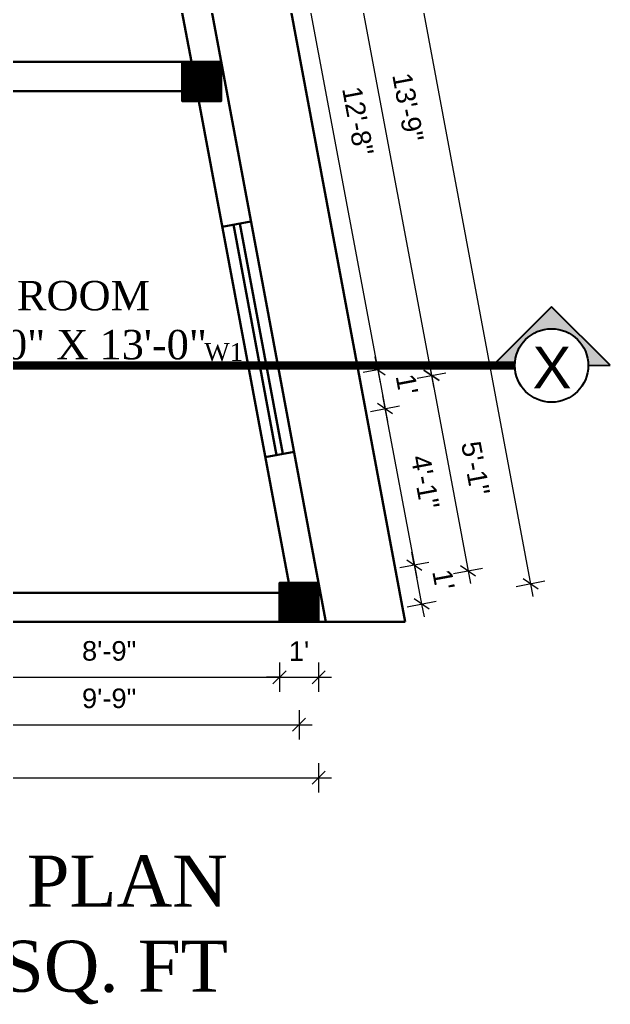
# Model space of a CAD drawing. Header units: inches. Extents: x 45643 to 70559, y -8725 to 1713.
# Drawn here: x 59319.5 to 59501, y -3927.2 to -3624.8 of the extents above; entities that cross this region are included whole.
import ezdxf

# ---------------------------------------------------------------- set-up
doc = ezdxf.new("R2010")
doc.units = ezdxf.units.IN
doc.header["$MEASUREMENT"] = 0
doc.linetypes.add('ACAD_ISO10W100', pattern=[18.5, 12, -3, 0.5, -3])
for name, color, linetype, lineweight in [('A_Title Text', 105, 'Continuous', 60), ('ELEVATION', 6, 'Continuous', 30), ('hatch', 30, 'Continuous', 5), ('Text', 7, 'Continuous', 9)]:
    doc.layers.add(name, color=color, linetype=linetype, lineweight=lineweight)
doc.layers.add('AG-DIAGRAM', color=7, linetype='Continuous', true_color=0xfecc66)
doc.layers.add('DIM', color=5, linetype='Continuous')
doc.styles.add('Arial', font='arial.ttf')
doc.styles.get("Standard").update_dxf_attribs({"font": 'times.ttf'})
doc.styles.add('text-arial', font='arial.ttf', dxfattribs={"width": 0.95})
doc.dimstyles.new('Sudeep', dxfattribs={"dimtxt": 6, "dimasz": 4, "dimexe": 4.5, "dimexo": 4.5, "dimgap": 5, "dimtad": 1, "dimdec": 0, "dimlunit": 4, "dimtxsty": 'Arial', "dimblk": 'OBLIQUE', "dimcen": 250, "dimdle": 4, "dimclrd": 86, "dimclre": 5, "dimclrt": 1, "dimadec": 0, "dimazin": 0, "dimtfac": 1, "dimtdec": 0, "dimtix": 1, "dimtmove": 1, "dimatfit": 3, "dimldrblk": 'OBLIQUE', "dimfxl": 4.5, "dimfxlon": 1, "dimfrac": 2, "dimlwd": 15, "dimlwe": 13, "dimarcsym": 0})

# ---------------------------------------------------------------- blocks, each defined once
blk = doc.blocks.new('SECTION-TAG')
at = {"layer": 'hatch'}
h = blk.add_hatch(color=256, dxfattribs=at)
h.dxf.hatch_style = 1
h.paths.add_polyline_path([(0.2203, 0), (0.3522, 0), (0, 0.3522), (-0.3522, 0), (-0.2203, 0, -1)])
at = {"layer": 'AG-DIAGRAM'}
for p, q in [((0, 0.3522), (-0.3522, 0)), ((0.3522, 0), (0, 0.3522)), ((-0.3522, 0), (-0.2203, 0)), ((0.2203, 0), (0.3522, 0))]:
    blk.add_line(p, q, dxfattribs=at)
blk.add_circle((0, 0), 0.2203, dxfattribs=at)
blk = doc.blocks.new('_Oblique')
at = {"color": 0, "linetype": 'ByBlock', "lineweight": -2}
blk.add_line((-0.5, -0.5), (0.5, 0.5), dxfattribs=at)
blk = doc.blocks.new('*D985')
at = {"layer": 'A_Title Text', "color": 5, "lineweight": 13, "transparency": 16777216}
for p, q in [((59294.62, -3822.24), (59294.62, -3831.24)), ((59399.33, -3822.24), (59399.33, -3831.24))]:
    blk.add_line(p, q, dxfattribs=at)
at = {"layer": 'A_Title Text', "color": 86, "lineweight": 15, "transparency": 16777216}
blk.add_line((59290.62, -3826.74), (59403.33, -3826.74), dxfattribs=at)
at = {"layer": 'Defpoints', "color": 0, "transparency": 16777216}
for p in [(59294.62, -3809.77), (59399.33, -3809.77), (59399.33, -3826.74)]:
    blk.add_point(p, dxfattribs=at)
at = {"layer": 'A_Title Text', "color": 86, "lineweight": 15, "transparency": 16777216, "xscale": 4, "yscale": 4, "zscale": 4, "rotation": 180}
blk.add_blockref('_Oblique', (59294.62, -3826.74), dxfattribs=at)
at = {"layer": 'A_Title Text', "color": 86, "lineweight": 15, "transparency": 16777216, "xscale": 4, "yscale": 4, "zscale": 4}
blk.add_blockref('_Oblique', (59399.33, -3826.74), dxfattribs=at)
at = {"layer": 'A_Title Text', "color": 1, "transparency": 16777216, "insert": (59346.97, -3818.68), "char_height": 6, "attachment_point": 5, "style": 'Arial'}
blk.add_mtext('8\'-9"', dxfattribs=at)
blk = doc.blocks.new('*D986')
at = {"layer": 'A_Title Text', "color": 5, "lineweight": 13, "transparency": 16777216}
for p, q in [((59399.33, -3822.24), (59399.33, -3831.24)), ((59411.33, -3822.24), (59411.33, -3831.24))]:
    blk.add_line(p, q, dxfattribs=at)
at = {"layer": 'A_Title Text', "color": 86, "lineweight": 15, "transparency": 16777216}
for p, q in [((59399.33, -3826.74), (59395.33, -3826.74)), ((59399.33, -3826.74), (59411.33, -3826.74)), ((59411.33, -3826.74), (59415.33, -3826.74))]:
    blk.add_line(p, q, dxfattribs=at)
at = {"layer": 'Defpoints', "color": 0, "transparency": 16777216}
for p in [(59399.33, -3809.77), (59411.33, -3809.77), (59411.33, -3826.74)]:
    blk.add_point(p, dxfattribs=at)
at = {"layer": 'A_Title Text', "color": 86, "lineweight": 15, "transparency": 16777216, "xscale": 4, "yscale": 4, "zscale": 4}
blk.add_blockref('_Oblique', (59399.33, -3826.74), dxfattribs=at)
at = {"layer": 'A_Title Text', "color": 86, "lineweight": 15, "transparency": 16777216, "xscale": 4, "yscale": 4, "zscale": 4, "rotation": 180}
blk.add_blockref('_Oblique', (59411.33, -3826.74), dxfattribs=at)
at = {"layer": 'A_Title Text', "color": 1, "transparency": 16777216, "insert": (59405.33, -3818.73), "char_height": 6, "attachment_point": 5, "style": 'Arial'}
blk.add_mtext("1'", dxfattribs=at)
blk = doc.blocks.new('*D987')
at = {"layer": 'A_Title Text', "color": 5, "lineweight": 13, "transparency": 16777216}
for p, q in [((59288.62, -3836.82), (59288.62, -3845.82)), ((59405.33, -3836.82), (59405.33, -3845.82))]:
    blk.add_line(p, q, dxfattribs=at)
at = {"layer": 'A_Title Text', "color": 86, "lineweight": 15, "transparency": 16777216}
blk.add_line((59284.62, -3841.32), (59409.33, -3841.32), dxfattribs=at)
at = {"layer": 'Defpoints', "color": 0, "transparency": 16777216}
for p in [(59288.62, -3743.77), (59405.33, -3803.77), (59405.33, -3841.32)]:
    blk.add_point(p, dxfattribs=at)
at = {"layer": 'A_Title Text', "color": 86, "lineweight": 15, "transparency": 16777216, "xscale": 4, "yscale": 4, "zscale": 4, "rotation": 180}
blk.add_blockref('_Oblique', (59288.62, -3841.32), dxfattribs=at)
at = {"layer": 'A_Title Text', "color": 86, "lineweight": 15, "transparency": 16777216, "xscale": 4, "yscale": 4, "zscale": 4}
blk.add_blockref('_Oblique', (59405.33, -3841.32), dxfattribs=at)
at = {"layer": 'A_Title Text', "color": 1, "transparency": 16777216, "insert": (59346.97, -3833.25), "char_height": 6, "attachment_point": 5, "style": 'Arial'}
blk.add_mtext('9\'-9"', dxfattribs=at)
blk = doc.blocks.new('*D960')
at = {"layer": 'A_Title Text', "color": 5, "lineweight": 13, "transparency": 16777216}
for p, q in [((59118.81, -3853.12), (59118.81, -3862.12)), ((59411.33, -3853.12), (59411.33, -3862.12))]:
    blk.add_line(p, q, dxfattribs=at)
at = {"layer": 'A_Title Text', "color": 86, "lineweight": 15, "transparency": 16777216}
blk.add_line((59114.81, -3857.62), (59415.33, -3857.62), dxfattribs=at)
at = {"layer": 'Defpoints', "color": 0, "transparency": 16777216}
for p in [(59118.81, -3749.77), (59411.33, -3809.77), (59411.33, -3857.62)]:
    blk.add_point(p, dxfattribs=at)
at = {"layer": 'A_Title Text', "color": 86, "lineweight": 15, "transparency": 16777216, "xscale": 4, "yscale": 4, "zscale": 4, "rotation": 180}
blk.add_blockref('_Oblique', (59118.81, -3857.62), dxfattribs=at)
at = {"layer": 'A_Title Text', "color": 86, "lineweight": 15, "transparency": 16777216, "xscale": 4, "yscale": 4, "zscale": 4}
blk.add_blockref('_Oblique', (59411.33, -3857.62), dxfattribs=at)
at = {"layer": 'A_Title Text', "color": 1, "transparency": 16777216, "insert": (59265.07, -3849.55), "char_height": 6, "attachment_point": 5, "style": 'Arial'}
blk.add_mtext('24\'-5"', dxfattribs=at)
blk = doc.blocks.new('*D949')
at = {"layer": 'A_Title Text', "color": 86, "lineweight": 15, "transparency": 16777216}
blk.add_line((59400.72, -3578.61), (59430.25, -3736.18), dxfattribs=at)
at = {"layer": 'A_Title Text', "color": 5, "lineweight": 13, "transparency": 16777216}
for p, q in [((59397.03, -3583.37), (59405.88, -3581.72)), ((59425.09, -3733.08), (59433.94, -3731.42))]:
    blk.add_line(p, q, dxfattribs=at)
at = {"layer": 'Defpoints', "color": 0, "transparency": 16777216}
for p in [(59372.11, -3588.05), (59429.52, -3732.25), (59400.11, -3737.77)]:
    blk.add_point(p, dxfattribs=at)
at = {"layer": 'A_Title Text', "color": 86, "lineweight": 15, "transparency": 16777216, "xscale": 4, "yscale": 4, "zscale": 4}
for p, rotation in [((59401.45, -3582.55), 100.6171471810433), ((59429.52, -3732.25), 280.6171471810433)]:
    blk.add_blockref('_Oblique', p, dxfattribs=dict(at, rotation=rotation))
at = {"layer": 'A_Title Text', "color": 1, "transparency": 16777216, "insert": (59423.41, -3655.91), "char_height": 6, "attachment_point": 5, "rotation": 280.6171, "style": 'Arial'}
blk.add_mtext('12\'-8"', dxfattribs=at)
blk = doc.blocks.new('*D950')
at = {"layer": 'A_Title Text', "color": 86, "lineweight": 15, "transparency": 16777216}
for p, q in [((59429.52, -3732.25), (59428.78, -3728.32)), ((59429.52, -3732.25), (59431.77, -3744.25)), ((59431.77, -3744.25), (59432.5, -3748.18))]:
    blk.add_line(p, q, dxfattribs=at)
at = {"layer": 'A_Title Text', "color": 5, "lineweight": 13, "transparency": 16777216}
for p, q in [((59425.09, -3733.08), (59433.94, -3731.42)), ((59427.34, -3745.08), (59436.19, -3743.42))]:
    blk.add_line(p, q, dxfattribs=at)
at = {"layer": 'Defpoints', "color": 0, "transparency": 16777216}
for p in [(59400.11, -3737.77), (59431.77, -3744.25), (59402.36, -3749.77)]:
    blk.add_point(p, dxfattribs=at)
at = {"layer": 'A_Title Text', "color": 86, "lineweight": 15, "transparency": 16777216, "xscale": 4, "yscale": 4, "zscale": 4}
for p, rotation in [((59429.52, -3732.25), 280.6171471810433), ((59431.77, -3744.25), 100.6171471810433)]:
    blk.add_blockref('_Oblique', p, dxfattribs=dict(at, rotation=rotation))
at = {"layer": 'A_Title Text', "color": 1, "transparency": 16777216, "insert": (59438.52, -3736.78), "char_height": 6, "attachment_point": 5, "rotation": 280.6171, "style": 'Arial'}
blk.add_mtext("1'", dxfattribs=at)
blk = doc.blocks.new('*D951')
at = {"layer": 'A_Title Text', "color": 86, "lineweight": 15, "transparency": 16777216}
blk.add_line((59431.03, -3740.32), (59441.5, -3796.18), dxfattribs=at)
at = {"layer": 'A_Title Text', "color": 5, "lineweight": 13, "transparency": 16777216}
for p, q in [((59427.34, -3745.08), (59436.19, -3743.42)), ((59436.34, -3793.08), (59445.19, -3791.42))]:
    blk.add_line(p, q, dxfattribs=at)
at = {"layer": 'Defpoints', "color": 0, "transparency": 16777216}
for p in [(59402.36, -3749.77), (59440.76, -3792.25), (59411.33, -3797.77)]:
    blk.add_point(p, dxfattribs=at)
at = {"layer": 'A_Title Text', "color": 86, "lineweight": 15, "transparency": 16777216, "xscale": 4, "yscale": 4, "zscale": 4}
for p, rotation in [((59431.77, -3744.25), 100.6171471810433), ((59440.76, -3792.25), 280.6171471810433)]:
    blk.add_blockref('_Oblique', p, dxfattribs=dict(at, rotation=rotation))
at = {"layer": 'A_Title Text', "color": 1, "transparency": 16777216, "insert": (59444.14, -3766.77), "char_height": 6, "attachment_point": 5, "rotation": 280.6171, "style": 'Arial'}
blk.add_mtext('4\'-1"', dxfattribs=at)
blk = doc.blocks.new('*D952')
at = {"layer": 'A_Title Text', "color": 86, "lineweight": 15, "transparency": 16777216}
for p, q in [((59440.76, -3792.25), (59440.03, -3788.32)), ((59440.76, -3792.25), (59443.01, -3804.25)), ((59443.01, -3804.25), (59443.75, -3808.18))]:
    blk.add_line(p, q, dxfattribs=at)
at = {"layer": 'A_Title Text', "color": 5, "lineweight": 13, "transparency": 16777216}
for p, q in [((59436.34, -3793.08), (59445.19, -3791.42)), ((59438.59, -3805.08), (59447.44, -3803.42))]:
    blk.add_line(p, q, dxfattribs=at)
at = {"layer": 'Defpoints', "color": 0, "transparency": 16777216}
for p in [(59411.33, -3797.77), (59443.01, -3804.25), (59413.58, -3809.77)]:
    blk.add_point(p, dxfattribs=at)
at = {"layer": 'A_Title Text', "color": 86, "lineweight": 15, "transparency": 16777216, "xscale": 4, "yscale": 4, "zscale": 4}
for p, rotation in [((59440.76, -3792.25), 280.6171471810433), ((59443.01, -3804.25), 100.6171471810433)]:
    blk.add_blockref('_Oblique', p, dxfattribs=dict(at, rotation=rotation))
at = {"layer": 'A_Title Text', "color": 1, "transparency": 16777216, "insert": (59449.76, -3796.77), "char_height": 6, "attachment_point": 5, "rotation": 280.6171, "style": 'Arial'}
blk.add_mtext("1'", dxfattribs=at)
blk = doc.blocks.new('*D954')
at = {"layer": 'A_Title Text', "color": 86, "lineweight": 15, "transparency": 16777216}
blk.add_line((59415, -3568.4), (59446.76, -3737.97), dxfattribs=at)
at = {"layer": 'A_Title Text', "color": 5, "lineweight": 13, "transparency": 16777216}
for p, q in [((59411.31, -3573.16), (59420.16, -3571.5)), ((59441.6, -3734.87), (59450.45, -3733.21))]:
    blk.add_line(p, q, dxfattribs=at)
at = {"layer": 'Defpoints', "color": 0, "transparency": 16777216}
for p in [(59363.87, -3582.05), (59446.02, -3734.04), (59394.11, -3743.77)]:
    blk.add_point(p, dxfattribs=at)
at = {"layer": 'A_Title Text', "color": 86, "lineweight": 15, "transparency": 16777216, "xscale": 4, "yscale": 4, "zscale": 4}
for p, rotation in [((59415.73, -3572.33), 100.6084701988472), ((59446.02, -3734.04), 280.6084701988472)]:
    blk.add_blockref('_Oblique', p, dxfattribs=dict(at, rotation=rotation))
at = {"layer": 'A_Title Text', "color": 1, "transparency": 16777216, "insert": (59438.81, -3651.7), "char_height": 6, "attachment_point": 5, "rotation": 280.6085, "style": 'Arial'}
blk.add_mtext('13\'-9"', dxfattribs=at)
blk = doc.blocks.new('*D955')
at = {"layer": 'A_Title Text', "color": 86, "lineweight": 15, "transparency": 16777216}
blk.add_line((59445.29, -3730.11), (59458, -3797.97), dxfattribs=at)
at = {"layer": 'A_Title Text', "color": 5, "lineweight": 13, "transparency": 16777216}
for p, q in [((59441.6, -3734.87), (59450.45, -3733.21)), ((59452.84, -3794.87), (59461.68, -3793.21))]:
    blk.add_line(p, q, dxfattribs=at)
at = {"layer": 'Defpoints', "color": 0, "transparency": 16777216}
for p in [(59394.11, -3743.77), (59457.26, -3794.04), (59405.33, -3803.77)]:
    blk.add_point(p, dxfattribs=at)
at = {"layer": 'A_Title Text', "color": 86, "lineweight": 15, "transparency": 16777216, "xscale": 4, "yscale": 4, "zscale": 4}
for p, rotation in [((59446.02, -3734.04), 100.6084701988472), ((59457.26, -3794.04), 280.6084701988472)]:
    blk.add_blockref('_Oblique', p, dxfattribs=dict(at, rotation=rotation))
at = {"layer": 'A_Title Text', "color": 1, "transparency": 16777216, "insert": (59459.57, -3762.56), "char_height": 6, "attachment_point": 5, "rotation": 280.6085, "style": 'Arial'}
blk.add_mtext('5\'-1"', dxfattribs=at)
blk = doc.blocks.new('*D956')
at = {"layer": 'A_Title Text', "color": 86, "lineweight": 15, "transparency": 16777216}
blk.add_line((59477.24, -3801.93), (59401, -3394.31), dxfattribs=at)
at = {"layer": 'A_Title Text', "color": 5, "lineweight": 13, "transparency": 16777216}
for p, q in [((59397.31, -3399.07), (59406.16, -3397.41)), ((59472.08, -3798.82), (59480.92, -3797.17))]:
    blk.add_line(p, q, dxfattribs=at)
at = {"layer": 'Defpoints', "color": 0, "transparency": 16777216}
for p in [(59401.74, -3398.24), (59338.81, -3410.01), (59413.58, -3809.77)]:
    blk.add_point(p, dxfattribs=at)
at = {"layer": 'A_Title Text', "color": 86, "lineweight": 15, "transparency": 16777216, "xscale": 4, "yscale": 4, "zscale": 4}
for p, rotation in [((59401.74, -3398.24), 100.5933034571062), ((59476.5, -3798), 280.5933034571062)]:
    blk.add_blockref('_Oblique', p, dxfattribs=dict(at, rotation=rotation))
at = {"layer": 'A_Title Text', "color": 1, "transparency": 16777216, "insert": (59447.05, -3596.64), "char_height": 6, "attachment_point": 5, "rotation": 280.5933, "style": 'Arial'}
blk.add_mtext('33\'-11"', dxfattribs=at)

msp = doc.modelspace()

# ---------------------------------------------------------------- hatches: boundary and pattern name
at = {"layer": 'ELEVATION'}
h = msp.add_hatch(dxfattribs=at)
h.set_pattern_fill('ANSI31', color=256)
h.set_pattern_definition([(45, (32361.08533, 12652.8016), (-0.08838834765, 0.08838834765), [])])
h.paths.add_polyline_path([(59381.41, -3637.766), (59369.41, -3637.766), (59369.41, -3649.766), (59381.41, -3649.766)])
h = msp.add_hatch(dxfattribs=at)
h.set_pattern_fill('ANSI31', color=256)
h.set_pattern_definition([(45, (32391.00698, 12492.8016), (-0.08838834765, 0.08838834765), [])])
h.paths.add_polyline_path([(59411.332, -3797.766), (59399.332, -3797.766), (59399.332, -3809.766), (59411.332, -3809.766)])

# ---------------------------------------------------------------- linework, layer by layer
at = {"layer": 'AG-DIAGRAM', "linetype": 'ACAD_ISO10W100', "lineweight": 15, "ltscale": 0.1, "const_width": 2.56}
msp.add_lwpolyline([(59051.204, -3731.019), (59471.663, -3731.019)], dxfattribs=at)
at = {"layer": 'ELEVATION'}
for p, q in [((59411.332, -3797.766), (59338.818, -3410.01)), ((59437.992, -3809.766), (59363.137, -3409.492)), ((59372.254, -3637.766), (59352.302, -3531.073)), ((59282.616, -3637.766), (59372.254, -3637.766)), ((59282.616, -3646.766), (59373.937, -3646.766)), ((59402.176, -3797.766), (59374.498, -3649.766)), ((59381.72, -3688.379), (59390.566, -3686.725)), ((59398.395, -3758.509), (59385.16, -3687.736)), ((59400.361, -3758.141), (59387.126, -3687.368)), ((59394.955, -3759.152), (59403.801, -3757.498)), ((59413.576, -3809.766), (59411.332, -3797.766)), ((59294.616, -3800.766), (59399.332, -3800.766)), ((59411.332, -3800.766), (59411.893, -3800.766)), ((59282.616, -3809.766), (59437.992, -3809.766))]:
    msp.add_line(p, q, dxfattribs=at)
for points in [[(59369.41, -3637.766), (59381.41, -3637.766), (59381.41, -3649.766), (59369.41, -3649.766)], [(59399.332, -3797.766), (59411.332, -3797.766), (59411.332, -3809.766), (59399.332, -3809.766)]]:
    msp.add_lwpolyline(points, close=True, dxfattribs=at)

# ---------------------------------------------------------------- block references
at = {"layer": 'DIM', "xscale": 51.19999999999987, "yscale": 51.19999999999987, "zscale": 51.19999999999987, "rotation": 0.1557566363735241}
msp.add_blockref('SECTION-TAG', (59482.942, -3730.988), dxfattribs=at)

# ---------------------------------------------------------------- texts
for s, insert, char_height, width, attachment_point in [('{\\fTimes New Roman|b0|i0|c0|p18;ROOM\\P8\'-0" X 13\'-0"}', (59339.088, -3705.012), 9.02995, 83.27614, 2), ('{\\fTimes New Roman|b0|i0|c0|p18;W1}', (59376.213, -3724.102), 5.48695, 54.20129, 1), ('{\\fTimes New Roman|b0|i0|c0|p18;FIRST FLOOR PLAN\\PAREA= 623.40 SQ. FT}', (59383.446, -3881.499), 15.677, 251.41486, 3)]:
    msp.add_mtext(s, dxfattribs=dict(insert=insert, char_height=char_height, width=width, attachment_point=attachment_point))
at = {"layer": 'Text', "style": 'text-arial'}
msp.add_text('X', height=12.8, rotation=0.15576, dxfattribs=at).set_placement((59477.128, -3737.988))

# ---------------------------------------------------------------- dimensions: what is measured, and where the dimension line sits
at = {"layer": 'A_Title Text'}
dim = msp.add_aligned_dim(p1=(59413.576, -3809.766), p2=(59338.812, -3410.01), distance=-64.016, dimstyle='Sudeep', dxfattribs=at)
dim.commit()
dim.dimension.update_dxf_attribs({"geometry": '*D956', "text_midpoint": (59447.048, -3596.637)})
for base, p1, p2, angle, picture, middle in [((59446.023, -3734.043), (59363.868, -3582.046), (59394.111, -3743.766), 100.60847, '*D954', (59438.806, -3651.702)), ((59429.517, -3732.253), (59372.112, -3588.046), (59400.111, -3737.766), 100.61715, '*D949', (59423.411, -3655.914)), ((59431.767, -3744.252), (59400.111, -3737.766), (59402.356, -3749.766), 100.61715, '*D950', (59438.517, -3736.777)), ((59457.26, -3794.04), (59394.111, -3743.766), (59405.332, -3803.766), 100.60847, '*D955', (59459.567, -3762.557)), ((59440.764, -3792.249), (59402.356, -3749.766), (59411.332, -3797.766), 100.61715, '*D951', (59444.14, -3766.774)), ((59443.013, -3804.248), (59411.332, -3797.766), (59413.576, -3809.766), 100.61715, '*D952', (59449.763, -3796.772))]:
    dim = msp.add_linear_dim(base=base, p1=p1, p2=p2, angle=angle, dimstyle='Sudeep', dxfattribs=at)
    dim.commit()
    dim.dimension.update_dxf_attribs({"geometry": picture, "text_midpoint": middle})
for base, p1, p2, picture, middle in [((59405.332, -3841.316), (59288.616, -3743.766), (59405.332, -3803.766), '*D987', (59346.974, -3833.253)), ((59411.332, -3857.617), (59118.81, -3749.766), (59411.332, -3809.766), '*D960', (59265.071, -3849.554)), ((59399.332, -3826.74), (59294.616, -3809.766), (59399.332, -3809.766), '*D985', (59346.974, -3818.677)), ((59411.332, -3826.74), (59399.332, -3809.766), (59411.332, -3809.766), '*D986', (59405.332, -3818.728))]:
    dim = msp.add_linear_dim(base=base, p1=p1, p2=p2, dimstyle='Sudeep', dxfattribs=at)
    dim.commit()
    dim.dimension.update_dxf_attribs({"geometry": picture, "text_midpoint": middle})

doc.saveas('drawing.dxf')
